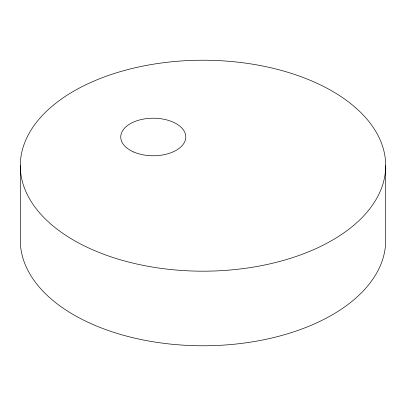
<?xml version="1.0" encoding="UTF-8"?>
<svg xmlns="http://www.w3.org/2000/svg" width="406" height="406" viewBox="0 0 406 406"><rect width="100%" height="100%" fill="white"/><g stroke="black" fill="none" stroke-linecap="round" stroke-linejoin="round"><path stroke-width="0.61" d="M385.7 165.704A182.7 105.479 0 0 1 111.65 257.054A182.7 105.479 0 0 1 111.65 74.359A182.7 105.479 0 0 1 385.7 165.704L385.7 240.296A182.7 105.479 0 0 1 203 345.775A182.7 105.479 0 0 1 20.3 240.296L20.3 165.704M133.762 152.017A32.521 18.777 0 0 0 185.552 139.228A32.521 18.777 0 0 0 140.476 119.729A32.521 18.777 0 0 0 133.762 152.017"/></g></svg>
